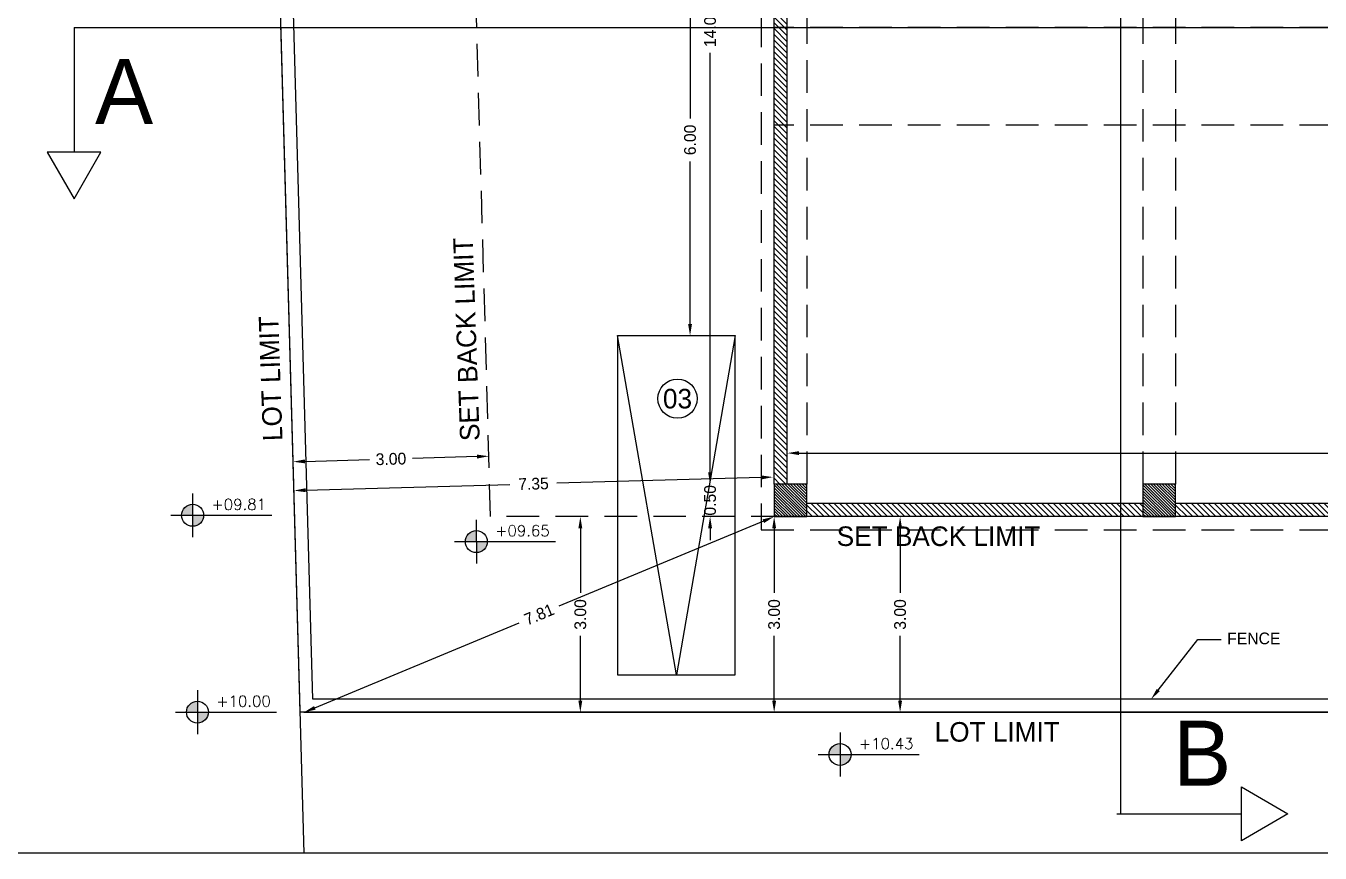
# Model space of a CAD drawing. Header units: metres. Extents: x -353217 to -351774, y -68080 to -67552.
# Drawn here: x -352483.46 to -352463.63, y -67885.88 to -67873.19 of the extents above; entities that cross this region are included whole.
import ezdxf
from ezdxf import colors
from ezdxf.entities.mleader import LeaderData, LeaderLine
from ezdxf.enums import TextEntityAlignment as Align
from ezdxf.math import Vec2, Vec3

# ---------------------------------------------------------------- set-up
doc = ezdxf.new("R2010")
doc.units = ezdxf.units.M
doc.header["$MEASUREMENT"] = 0
doc.header["$PDMODE"] = 2
doc.header["$PDSIZE"] = -0.6
doc.linetypes.add('DASHED', pattern=[0.75, 0.5, -0.25])
for name, color, linetype in [('A-dim', 4, 'Continuous'), ('A-HATCH', 9, 'Continuous'), ('A-levels', 4, 'Continuous'), ('A-TEXT', 6, 'Continuous'), ('A-walls', 5, 'Continuous'), ('car', 7, 'Continuous'), ('Dim', 40, 'Continuous'), ('lot', 3, 'Continuous'), ('proj', 2, 'DASHED'), ('structure', 3, 'Continuous')]:
    doc.layers.add(name, color=color, linetype=linetype)
doc.styles.add('ROMANS', font='romans', dxfattribs={"height": 0.4})
doc.dimstyles.get("Standard").update_dxf_attribs({"dimtxt": 0.18, "dimasz": 0.18, "dimexe": 0.18, "dimexo": 0.0625, "dimgap": 0.09, "dimtad": 0, "dimzin": 0, "dimdsep": 46, "dimtxsty": 'Standard', "dimcen": 0.09, "dimse1": 1, "dimse2": 1, "dimadec": 0, "dimazin": 0, "dimtfac": 1, "dimtix": 1, "dimtofl": 0, "dimtmove": 0, "dimatfit": 3, "dimfxl": 1, "dimtolj": 1, "dimtzin": 0, "dimarcsym": 0})

# ---------------------------------------------------------------- blocks, each defined once
blk = doc.blocks.new('planlev')
h = blk.add_hatch(color=256)
h.paths.add_polyline_path([(0, 0.2, 0.414214), (-0.2, 0), (0, 0)])
h.paths.add_polyline_path([(0.2, 0), (0, 0), (0, -0.2, 0.414214)])
for p, q in [((0, 0.4), (0, -0.4)), ((-0.4, 0), (1.445, 0))]:
    blk.add_line(p, q)
blk.add_circle((0, 0), 0.2)
at = {"style": 'ROMANS'}
for tag, p in [('LEVEL-NOTATION', (0.345, 0.099)), ('FINISH', (0.345, -0.301))]:
    blk.add_attdef(tag, p, '', height=0.2, dxfattribs=at)
blk = doc.blocks.new('*D5')
at = {"layer": 'A-dim', "color": 0, "lineweight": -2, "transparency": 16777216}
for p, q in [((-352473.28, -67872.12), (-352473.28, -67874.61)), ((-352473.28, -67877.76), (-352473.28, -67875.27))]:
    blk.add_line(p, q, dxfattribs=at)
at = {"layer": 'A-dim', "color": 0, "transparency": 16777216}
for points in [[(-352473.31, -67872.12), (-352473.25, -67872.12), (-352473.28, -67871.94)], [(-352473.31, -67877.76), (-352473.25, -67877.76), (-352473.28, -67877.94)]]:
    blk.add_solid(points, dxfattribs=at)
at = {"layer": 'Defpoints', "color": 0, "transparency": 16777216}
for p in [(-352472.59, -67871.94), (-352473.28, -67877.94), (-352472.59, -67877.94)]:
    blk.add_point(p, dxfattribs=at)
at = {"layer": 'A-dim', "color": 0, "transparency": 16777216, "insert": (-352473.28, -67874.94), "char_height": 0.18, "attachment_point": 5, "rotation": 90}
blk.add_mtext('\\A1;6.00', dxfattribs=at)
blk = doc.blocks.new('*D78')
at = {"layer": 'A-dim', "color": 0, "lineweight": -2, "transparency": 16777216}
for p, q in [((-352472.973, -67866.396), (-352472.973, -67872.826)), ((-352472.973, -67880.036), (-352472.973, -67873.606))]:
    blk.add_line(p, q, dxfattribs=at)
at = {"layer": 'A-dim', "color": 0, "transparency": 16777216}
for points in [[(-352473.003, -67866.396), (-352472.943, -67866.396), (-352472.973, -67866.216)], [(-352473.003, -67880.036), (-352472.943, -67880.036), (-352472.973, -67880.216)]]:
    blk.add_solid(points, dxfattribs=at)
at = {"layer": 'Defpoints', "color": 0, "transparency": 16777216}
for p in [(-352471.991, -67866.216), (-352472.973, -67880.216), (-352471.991, -67880.216)]:
    blk.add_point(p, dxfattribs=at)
at = {"layer": 'A-dim', "color": 0, "transparency": 16777216, "insert": (-352472.973, -67873.216), "char_height": 0.18, "attachment_point": 5, "rotation": 90}
blk.add_mtext('\\A1;14.00', dxfattribs=at)
blk = doc.blocks.new('*D79')
at = {"layer": 'A-dim', "color": 0, "lineweight": -2, "transparency": 16777216}
for p, q in [((-352472.973, -67880.036), (-352472.973, -67879.856)), ((-352472.973, -67880.896), (-352472.973, -67881.076))]:
    blk.add_line(p, q, dxfattribs=at)
at = {"layer": 'A-dim', "color": 0, "transparency": 16777216}
for points in [[(-352473.003, -67880.036), (-352472.943, -67880.036), (-352472.973, -67880.216)], [(-352473.003, -67880.896), (-352472.943, -67880.896), (-352472.973, -67880.716)]]:
    blk.add_solid(points, dxfattribs=at)
at = {"layer": 'Defpoints', "color": 0, "transparency": 16777216}
for p in [(-352471.991, -67880.216), (-352472.973, -67880.716), (-352471.991, -67880.716)]:
    blk.add_point(p, dxfattribs=at)
at = {"layer": 'A-dim', "color": 0, "transparency": 16777216, "insert": (-352472.973, -67880.466), "char_height": 0.18, "attachment_point": 5, "rotation": 90}
blk.add_mtext('\\A1;0.50', dxfattribs=at)
blk = doc.blocks.new('*D88')
at = {"layer": 'A-dim', "color": 0, "lineweight": -2, "transparency": 16777216}
for p, q in [((-352479.182, -67879.869), (-352478.193, -67879.841)), ((-352476.543, -67879.795), (-352477.533, -67879.823))]:
    blk.add_line(p, q, dxfattribs=at)
at = {"layer": 'A-dim', "color": 0, "transparency": 16777216}
for points in [[(-352479.183, -67879.839), (-352479.181, -67879.899), (-352479.362, -67879.874)], [(-352476.544, -67879.765), (-352476.543, -67879.825), (-352476.363, -67879.79)]]:
    blk.add_solid(points, dxfattribs=at)
at = {"layer": 'Defpoints', "color": 0, "transparency": 16777216}
for p in [(-352479.362, -67879.874), (-352479.336, -67880.8), (-352476.337, -67880.716)]:
    blk.add_point(p, dxfattribs=at)
at = {"layer": 'A-dim', "color": 0, "transparency": 16777216, "insert": (-352477.863, -67879.832), "char_height": 0.18, "attachment_point": 5, "rotation": 1.6062}
blk.add_mtext('\\A1;3.00', dxfattribs=at)
blk = doc.blocks.new('*D89')
at = {"layer": 'A-dim', "color": 0, "lineweight": -2, "transparency": 16777216}
for p, q in [((-352474.961, -67880.896), (-352474.961, -67881.886)), ((-352474.961, -67883.536), (-352474.961, -67882.546))]:
    blk.add_line(p, q, dxfattribs=at)
at = {"layer": 'A-dim', "color": 0, "transparency": 16777216}
for points in [[(-352474.991, -67880.896), (-352474.931, -67880.896), (-352474.961, -67880.716)], [(-352474.991, -67883.536), (-352474.931, -67883.536), (-352474.961, -67883.716)]]:
    blk.add_solid(points, dxfattribs=at)
at = {"layer": 'Defpoints', "color": 0, "transparency": 16777216}
for p in [(-352476.337, -67880.716), (-352476.337, -67883.716), (-352474.961, -67883.716)]:
    blk.add_point(p, dxfattribs=at)
at = {"layer": 'A-dim', "color": 0, "transparency": 16777216, "insert": (-352474.961, -67882.216), "char_height": 0.18, "attachment_point": 5, "rotation": 90}
blk.add_mtext('\\A1;3.00', dxfattribs=at)
blk = doc.blocks.new('*D232')
at = {"layer": 'A-dim', "color": 0, "lineweight": -2, "transparency": 16777216}
for p, q in [((-352470.061, -67880.896), (-352470.061, -67881.886)), ((-352470.061, -67883.536), (-352470.061, -67882.546))]:
    blk.add_line(p, q, dxfattribs=at)
at = {"layer": 'A-dim', "color": 0, "transparency": 16777216}
for points in [[(-352470.091, -67880.896), (-352470.031, -67880.896), (-352470.061, -67880.716)], [(-352470.091, -67883.536), (-352470.031, -67883.536), (-352470.061, -67883.716)]]:
    blk.add_solid(points, dxfattribs=at)
at = {"layer": 'Defpoints', "color": 0, "transparency": 16777216}
for p in [(-352472.191, -67880.716), (-352472.191, -67883.716), (-352470.061, -67883.716)]:
    blk.add_point(p, dxfattribs=at)
at = {"layer": 'A-dim', "color": 0, "transparency": 16777216, "insert": (-352470.061, -67882.216), "char_height": 0.18, "attachment_point": 5, "rotation": 90}
blk.add_mtext('\\A1;3.00', dxfattribs=at)
blk = doc.blocks.new('*D259')
at = {"layer": 'A-dim', "color": 0, "lineweight": -2, "transparency": 16777216}
for p, q in [((-352471.611, -67879.742), (-352452.416, -67879.742)), ((-352432.321, -67879.742), (-352451.516, -67879.742))]:
    blk.add_line(p, q, dxfattribs=at)
at = {"layer": 'A-dim', "color": 0, "transparency": 16777216}
for points in [[(-352471.611, -67879.712), (-352471.611, -67879.772), (-352471.791, -67879.742)], [(-352432.321, -67879.712), (-352432.321, -67879.772), (-352432.141, -67879.742)]]:
    blk.add_solid(points, dxfattribs=at)
at = {"layer": 'Defpoints', "color": 0, "transparency": 16777216}
for p in [(-352432.141, -67879.742), (-352471.791, -67880.216), (-352432.141, -67880.216)]:
    blk.add_point(p, dxfattribs=at)
at = {"layer": 'A-dim', "color": 0, "transparency": 16777216, "insert": (-352451.966, -67879.742), "char_height": 0.18, "attachment_point": 5}
blk.add_mtext('\\A1;39.65', dxfattribs=at)
blk = doc.blocks.new('*D354')
at = {"layer": 'A-dim', "color": 0, "lineweight": -2, "transparency": 16777216}
for p, q in [((-352472.157, -67880.786), (-352475.289, -67882.09)), ((-352479.03, -67883.647), (-352475.898, -67882.343))]:
    blk.add_line(p, q, dxfattribs=at)
at = {"layer": 'A-dim', "color": 0, "transparency": 16777216}
for points in [[(-352472.168, -67880.758), (-352472.145, -67880.813), (-352471.991, -67880.716)], [(-352479.041, -67883.62), (-352479.018, -67883.675), (-352479.196, -67883.716)]]:
    blk.add_solid(points, dxfattribs=at)
at = {"layer": 'Defpoints', "color": 0, "transparency": 16777216}
for p in [(-352471.991, -67880.716), (-352471.991, -67880.716), (-352479.196, -67883.716)]:
    blk.add_point(p, dxfattribs=at)
at = {"layer": 'A-dim', "color": 0, "transparency": 16777216, "insert": (-352475.593, -67882.216), "char_height": 0.18, "attachment_point": 5, "rotation": 22.6044}
blk.add_mtext('\\A1;7.81', dxfattribs=at)
blk = doc.blocks.new('*D355')
at = {"layer": 'A-dim', "color": 0, "lineweight": -2, "transparency": 16777216}
for p, q in [((-352471.991, -67880.896), (-352471.991, -67881.886)), ((-352471.991, -67883.536), (-352471.991, -67882.546))]:
    blk.add_line(p, q, dxfattribs=at)
at = {"layer": 'A-dim', "color": 0, "transparency": 16777216}
for points in [[(-352472.021, -67880.896), (-352471.961, -67880.896), (-352471.991, -67880.716)], [(-352472.021, -67883.536), (-352471.961, -67883.536), (-352471.991, -67883.716)]]:
    blk.add_solid(points, dxfattribs=at)
at = {"layer": 'Defpoints', "color": 0, "transparency": 16777216}
for p in [(-352471.991, -67880.716), (-352471.991, -67883.716), (-352471.991, -67883.716)]:
    blk.add_point(p, dxfattribs=at)
at = {"layer": 'A-dim', "color": 0, "transparency": 16777216, "insert": (-352471.991, -67882.216), "char_height": 0.18, "attachment_point": 5, "rotation": 90}
blk.add_mtext('\\A1;3.00', dxfattribs=at)
blk = doc.blocks.new('*D356')
at = {"layer": 'A-dim', "color": 0, "lineweight": -2, "transparency": 16777216}
for p, q in [((-352479.17, -67880.311), (-352476.039, -67880.223)), ((-352472.188, -67880.115), (-352475.319, -67880.203))]:
    blk.add_line(p, q, dxfattribs=at)
at = {"layer": 'A-dim', "color": 0, "transparency": 16777216}
for points in [[(-352479.171, -67880.281), (-352479.169, -67880.341), (-352479.35, -67880.316)], [(-352472.188, -67880.085), (-352472.187, -67880.145), (-352472.008, -67880.11)]]:
    blk.add_solid(points, dxfattribs=at)
at = {"layer": 'Defpoints', "color": 0, "transparency": 16777216}
for p in [(-352479.35, -67880.316), (-352471.991, -67880.716), (-352479.333, -67880.922)]:
    blk.add_point(p, dxfattribs=at)
at = {"layer": 'A-dim', "color": 0, "transparency": 16777216, "insert": (-352475.679, -67880.213), "char_height": 0.18, "attachment_point": 5, "rotation": 1.6062}
blk.add_mtext('\\A1;7.35', dxfattribs=at)

msp = doc.modelspace()

# ---------------------------------------------------------------- hatches: boundary and pattern name
at = {"layer": 'A-HATCH'}
h = msp.add_hatch(dxfattribs=at)
h.set_pattern_fill('LINE', color=256, scale=0.5, angle=315, style=0)
h.set_pattern_definition([(315, (-352471.990604, -67880.2164), (0.04419417, 0.04419417), [])])
h.paths.add_polyline_path([(-352471.7906036, -67870.9663974), (-352471.9906036, -67870.9663974), (-352471.9906036, -67880.2163974), (-352471.7906036, -67880.2163974)])
h = msp.add_hatch(dxfattribs=at)
h.set_pattern_fill('LINE', color=256, scale=0.25, angle=315, style=0)
h.set_pattern_definition([(315, (-352471.990604, -67880.716397), (0.0220971, 0.0220971), [])])
h.paths.add_polyline_path([(-352471.4906036, -67880.2163974), (-352471.9906036, -67880.2163974), (-352471.9906036, -67880.7163974), (-352471.4906036, -67880.7163974)])
h = msp.add_hatch(dxfattribs=at)
h.set_pattern_fill('LINE', color=256, scale=0.25, angle=315, style=0)
h.set_pattern_definition([(315, (-352466.340604, -67880.716397), (0.0220971, 0.0220971), [])])
h.paths.add_polyline_path([(-352465.8406036, -67880.2163974), (-352466.3406036, -67880.2163974), (-352466.3406036, -67880.7163974), (-352465.8406036, -67880.7163974)])
h = msp.add_hatch(dxfattribs=at)
h.set_pattern_fill('LINE', color=256, scale=0.5, angle=315, style=0)
h.set_pattern_definition([(315, (-352471.490604, -67880.7164), (0.0441942, 0.0441942), [])])
h.paths.add_polyline_path([(-352466.3406036, -67880.5163974), (-352471.4906036, -67880.5163974), (-352471.4906036, -67880.7163974), (-352466.3406036, -67880.7163974)])
h = msp.add_hatch(dxfattribs=at)
h.set_pattern_fill('LINE', color=256, scale=0.5, angle=315, style=0)
h.set_pattern_definition([(315, (-352465.840604, -67880.7164), (0.0441942, 0.0441942), [])])
h.paths.add_polyline_path([(-352460.6906036, -67880.5163974), (-352465.8406036, -67880.5163974), (-352465.8406036, -67880.7163974), (-352460.6906036, -67880.7163974)])

# ---------------------------------------------------------------- linework, layer by layer
for p, q in [((-352479.1939857, -67885.8752964), (-352479.9842414, -67857.6932632)), ((-352479.1960723, -67883.7163974), (-352427.5158223, -67883.7163974))]:
    msp.add_line(p, q)
at = {"layer": 'A-TEXT'}
msp.add_circle((-352473.4721801, -67878.907109), 0.3, dxfattribs=at)
at = {"layer": 'A-walls'}
for p, q in [((-352466.6837506, -67862.6765067), (-352466.6837506, -67885.2730812)), ((-352482.7184885, -67873.2163974), (-352424.3441649, -67873.2163974)), ((-352482.7184885, -67873.2163974), (-352482.7184885, -67875.127013)), ((-352466.7422019, -67885.2730812), (-352464.8315863, -67885.2730812))]:
    msp.add_line(p, q, dxfattribs=at)
for points in [[(-352479.7652508, -67858.3676991), (-352479.7797468, -67857.8507424), (-352414.4923415, -67842.5440272), (-352413.8815705, -67868.5693195), (-352428.7166581, -67868.7648419), (-352427.5653906, -67883.5163974), (-352479.0600533, -67883.5163974), (-352479.6250452, -67863.3676991)], [(-352432.1406036, -67865.7163974), (-352431.9406036, -67865.7163974), (-352431.9406036, -67880.7163974), (-352471.9906036, -67880.7163974)], [(-352471.9906036, -67880.2163974), (-352471.9906036, -67870.9663974)], [(-352471.7906036, -67880.2163974), (-352471.7906036, -67870.9663974)], [(-352466.3406036, -67880.5163974), (-352471.4906036, -67880.5163974)], [(-352460.6906036, -67880.5163974), (-352465.8406036, -67880.5163974)]]:
    msp.add_lwpolyline(points, dxfattribs=at)
for points in [[(-352482.7184885, -67875.8409223), (-352482.3063128, -67875.127013), (-352483.1306642, -67875.127013)], [(-352464.117677, -67885.2730812), (-352464.8315863, -67885.6852569), (-352464.8315863, -67884.8609055)]]:
    msp.add_lwpolyline(points, close=True, dxfattribs=at)
at = {"layer": 'car'}
msp.add_lwpolyline([(-352474.3899144, -67877.9398681), (-352474.3899144, -67883.1398681), (-352472.5899144, -67883.1398681), (-352472.5899144, -67877.9398681), (-352473.4899144, -67883.1398681), (-352474.3899144, -67877.9398681), (-352472.5899144, -67877.9398681)], dxfattribs=at)
at = {"layer": 'Dim'}
msp.add_lwpolyline([(-352494.2698072, -67841.8752964), (-352405.2698072, -67841.8752964), (-352405.2698072, -67885.8752964), (-352494.2698072, -67885.8752964)], close=True, dxfattribs=at)
at = {"layer": 'lot'}
msp.add_lwpolyline([(-352479.9842414, -67857.6932632), (-352414.2981757, -67842.2930815), (-352413.6768847, -67868.7666391), (-352428.500662, -67868.9620125), (-352427.3491737, -67883.7163974), (-352479.2545236, -67883.7163974), (-352479.9842414, -67857.6932632)], dxfattribs=at)
at = {"layer": 'lot', "linetype": 'DASHED'}
msp.add_lwpolyline([(-352476.9168237, -67860.0554514), (-352417.2106625, -67846.0572659), (-352416.7471723, -67865.8068441), (-352431.7406036, -67866.0044534), (-352430.5924275, -67880.7163974), (-352476.3374678, -67880.7163974)], close=True, dxfattribs=at)
at = {"layer": 'proj'}
for p, q in [((-352471.4906036, -67866.2163974), (-352471.4906036, -67880.2163974)), ((-352466.3406036, -67866.2163974), (-352466.3406036, -67880.2163974)), ((-352465.8406036, -67866.2163974), (-352465.8406036, -67880.2163974)), ((-352431.9406036, -67873.2163974), (-352471.9906036, -67873.2163974)), ((-352431.9406036, -67874.7163974), (-352471.9906036, -67874.7163974))]:
    msp.add_line(p, q, dxfattribs=at)
msp.add_lwpolyline([(-352472.1906036, -67880.9163974), (-352431.7406036, -67880.9163974), (-352431.7406036, -67865.5163974), (-352472.1906036, -67865.5163974)], close=True, dxfattribs=at)
at = {"layer": 'structure'}
for points in [[(-352471.9906036, -67880.7163974), (-352471.4906036, -67880.7163974), (-352471.4906036, -67880.2163974), (-352471.9906036, -67880.2163974)], [(-352466.3406036, -67880.7163974), (-352465.8406036, -67880.7163974), (-352465.8406036, -67880.2163974), (-352466.3406036, -67880.2163974)]]:
    msp.add_lwpolyline(points, close=True, dxfattribs=at)

# ---------------------------------------------------------------- block references
at = {"layer": 'A-levels'}
ref = msp.add_blockref('planlev', (-352480.902146, -67880.6951786), dxfattribs=dict(at, xscale=0.8399999999811083, yscale=0.8400000266188385, zscale=0.8399999999811083, rotation=0.01238904898646651))
ref.add_attrib('LEVEL-NOTATION', '+09.81', (-352480.6122938, -67880.612255), dxfattribs={"height": 0.168, "rotation": 0.01238905, "style": 'ROMANS'})
ref = msp.add_blockref('planlev', (-352476.5548164, -67881.0989421), dxfattribs=dict(at, xscale=0.8399999999811083, yscale=0.8400000266188385, zscale=0.8399999999811083, rotation=0.01238904898646651))
ref.add_attrib('LEVEL-NOTATION', '+09.65', (-352476.2649642, -67881.0160185), dxfattribs={"height": 0.168, "rotation": 0.01238905, "style": 'ROMANS'})
ref = msp.add_blockref('planlev', (-352480.8284874, -67883.7132442), dxfattribs=dict(at, xscale=0.8399999999811083, yscale=0.8400000266188385, zscale=0.8399999999811083, rotation=0.01238904898646651))
ref.add_attrib('LEVEL-NOTATION', '+10.00', (-352480.5386352, -67883.6303206), dxfattribs={"height": 0.168, "rotation": 0.01238905, "style": 'ROMANS'})
ref = msp.add_blockref('planlev', (-352470.9815401, -67884.3634014), dxfattribs=dict(at, xscale=0.8399999999811083, yscale=0.8400000266188385, zscale=0.8399999999811083, rotation=0.01238904898646651))
ref.add_attrib('LEVEL-NOTATION', '+10.43', (-352470.6916878, -67884.2804778), dxfattribs={"height": 0.168, "rotation": 0.01238905, "style": 'ROMANS'})

# ---------------------------------------------------------------- texts
at = {"layer": 'A-TEXT'}
for s, p in [('SET BACK LIMIT', (-352476.50289, -67879.5519012)), ('LOT LIMIT', (-352479.5241157, -67879.5519012))]:
    msp.add_text(s, height=0.3, rotation=91.98301442, dxfattribs=at).set_placement(p)
msp.add_text('03', height=0.3, dxfattribs=at).set_placement((-352473.4721801, -67878.907109), align=Align.MIDDLE_CENTER)
for s, p in [('SET BACK LIMIT', (-352471.0327222, -67881.1661027)), ('LOT LIMIT', (-352469.5320549, -67884.1661027))]:
    msp.add_text(s, height=0.3, dxfattribs=at).set_placement(p)
at = {"layer": 'A-walls'}
for s, p in [('A', (-352482.398117, -67874.6973827)), ('B', (-352465.8786983, -67884.8434509))]:
    msp.add_text(s, height=1, dxfattribs=at).set_placement(p)

# ---------------------------------------------------------------- dimensions: what is measured, and where the dimension line sits
at = {"layer": 'A-dim'}
for base, p1, p2, override, picture, middle in [((-352472.9734327, -67880.2163974), (-352471.9906036, -67866.2163974), (-352471.9906036, -67880.2163974), {"dimtmove": 1, "dimfxl": 0.5}, '*D78', (-352472.9734327, -67873.2163974)), ((-352472.9734327, -67880.7163974), (-352471.9906036, -67880.2163974), (-352471.9906036, -67880.7163974), {"dimtmove": 1, "dimfxl": 0.5}, '*D79', (-352472.9734327, -67880.4663974)), ((-352470.0605311, -67883.7163974), (-352472.1906036, -67880.7163974), (-352472.1906036, -67883.7163974), {"dimfxl": 0.5}, '*D232', (-352470.0605311, -67882.2163974))]:
    dim = msp.add_linear_dim(base=base, p1=p1, p2=p2, angle=90, dimstyle='Standard', override=override, dxfattribs=at)
    dim.commit()
    dim.dimension.update_dxf_attribs({"geometry": picture, "text_midpoint": middle})
for p1, p2, distance, picture, middle in [((-352472.5899144, -67871.9398681), (-352472.5899144, -67877.9398681), -0.6896685, '*D5', (-352473.2795829, -67874.9398681)), ((-352476.3374678, -67880.7163974), (-352479.336289, -67880.8004877), -0.926682, '*D88', (-352477.8628534, -67879.8321246)), ((-352471.9906036, -67880.7163974), (-352479.3328737, -67880.9222828), -0.6062151, '*D356', (-352475.6787309, -67880.2133632)), ((-352479.1960723, -67883.7163974), (-352471.9906036, -67880.7163974), 0, '*D354', (-352475.593338, -67882.2163974)), ((-352476.3374678, -67880.7163974), (-352476.3374678, -67883.7163974), 1.3763999, '*D89', (-352474.9610679, -67882.2163974)), ((-352471.9906036, -67880.7163974), (-352471.9906036, -67883.7163974), 0, '*D355', (-352471.9906036, -67882.2163974))]:
    dim = msp.add_aligned_dim(p1=p1, p2=p2, distance=distance, dimstyle='Standard', override={"dimfxl": 0.5}, dxfattribs=at)
    dim.commit()
    dim.dimension.update_dxf_attribs({"geometry": picture, "text_midpoint": middle})
dim = msp.add_linear_dim(base=(-352432.1406036, -67879.7424273), p1=(-352471.7906036, -67880.2163974), p2=(-352432.1406036, -67880.2163974), dimstyle='Standard', override={"dimfxl": 0.5}, dxfattribs=at)
dim.commit()
dim.dimension.update_dxf_attribs({"geometry": '*D259', "text_midpoint": (-352451.9656036, -67879.7424273)})

# ---------------------------------------------------------------- leaders
at = {"layer": 'A-TEXT'}
ml = msp.add_multileader_mtext('Standard', dxfattribs=at)
ml.set_content('FENCE', color=256)
ml.set_leader_properties()
ml.build(insert=Vec2(0, 0))
ml.multileader.update_dxf_attribs({"text_right_attachment_type": 6, "dogleg_length": 0.36, "arrow_head_size": 0.18})
ctx = ml.context
ctx.base_point, ctx.char_height, ctx.arrow_head_size, ctx.landing_gap_size, ctx.plane_origin = Vec3(-352465.1391935, -67882.6015251), 0.18, 0.18, 0.09, Vec3(-352466.2162637, -67883.5163974)
ctx.right_attachment = 6
notes = []
notes.append((ctx, [(0, (1, 1, 0), (-352465.4991935, -67882.6015251), (1, 0), 0.36, [(0, [(-352466.2162637, -67883.5163974)], 0, [])])]))
ctx.mtext.insert, ctx.mtext.flow_direction = Vec3(-352465.0491935, -67882.4935251), 5
for ctx, leaders in notes:
    for number, flags, end, landing, length, lines in leaders:
        leader = LeaderData()
        leader.index, (leader.has_last_leader_line, leader.has_dogleg_vector, leader.attachment_direction) = number, flags
        leader.last_leader_point, leader.dogleg_vector, leader.dogleg_length = Vec3(end), Vec3(landing), length
        for number, points, colour, breaks in lines:
            line = LeaderLine()
            line.index, line.vertices, line.color, line.breaks = number, Vec3.list(points), colors.encode_raw_color(colour), breaks
            leader.lines.append(line)
        ctx.leaders.append(leader)

doc.saveas('drawing.dxf')
